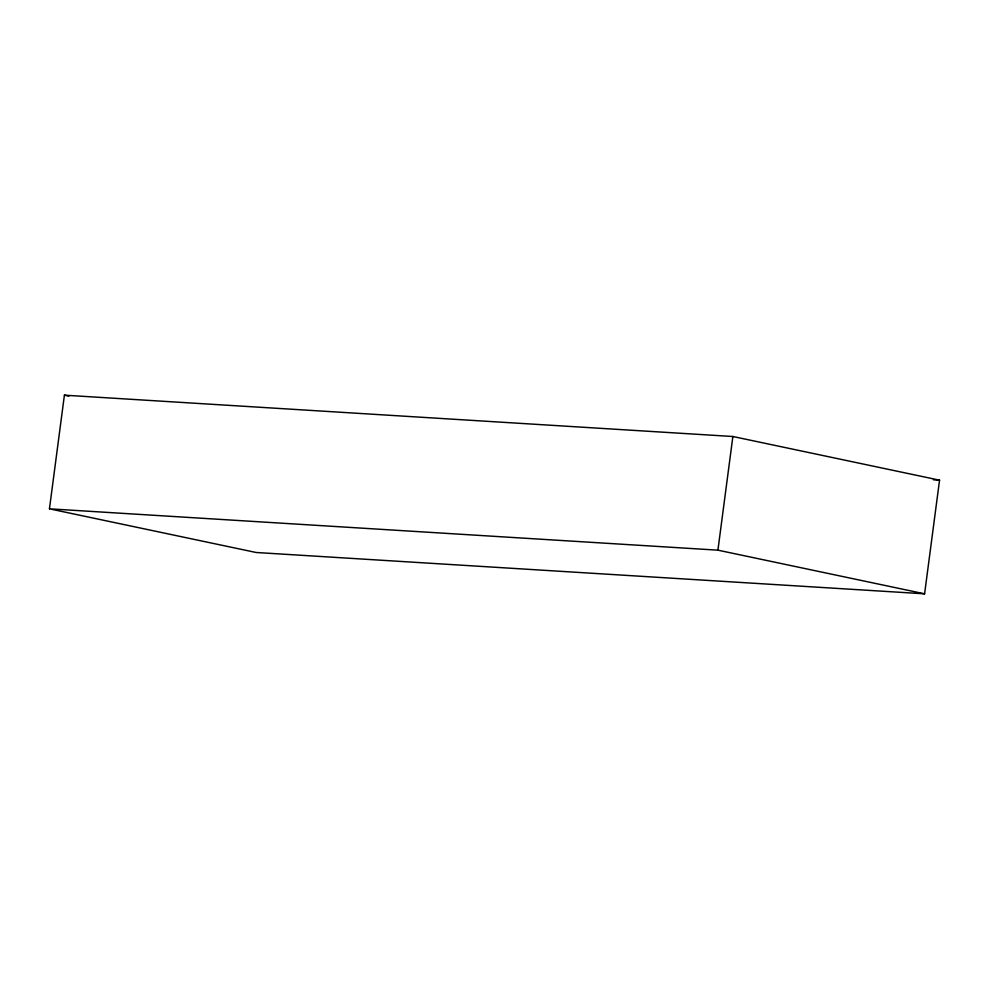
<?xml version="1.0" encoding="UTF-8"?>
<svg xmlns="http://www.w3.org/2000/svg" width="989" height="989" viewBox="0 0 989 989"><rect width="100%" height="100%" fill="white"/><g stroke="black" fill="none" stroke-linecap="round" stroke-linejoin="round"><path stroke-width="1.48" d="M49.45 508.828L64.409 395.18L732.874 436.508L939.55 480.172L924.591 593.82L256.126 552.492L49.45 508.828L717.915 550.168L924.591 593.82M717.915 550.168L732.874 436.508M933.393 479.789L939.55 480.172M64.409 395.18L68.933 396.132"/></g></svg>
